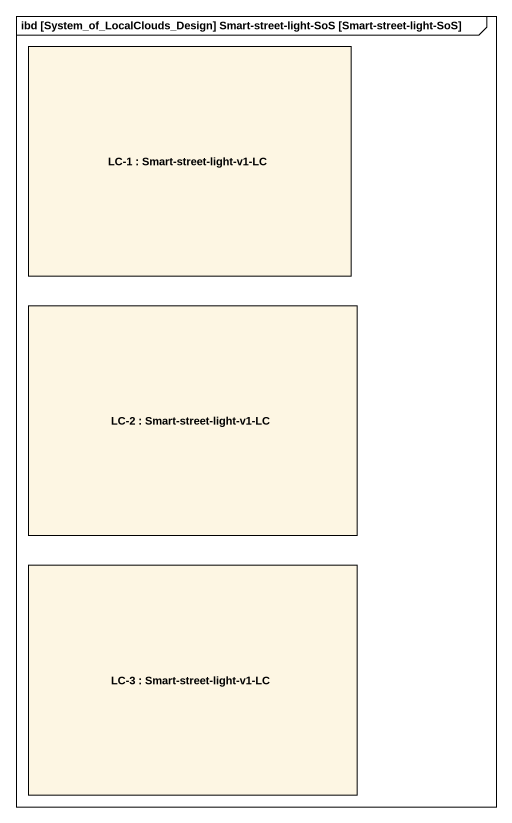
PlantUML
@startuml
mainframe ibd [System_of_LocalClouds_Design] Smart-street-light-SoS [Smart-street-light-SoS]
rectangle "LC-1 : Smart-street-light-v1-LC" as LC_1
rectangle "LC-2 : Smart-street-light-v1-LC" as LC_2
rectangle "LC-3 : Smart-street-light-v1-LC" as LC_3
@enduml
